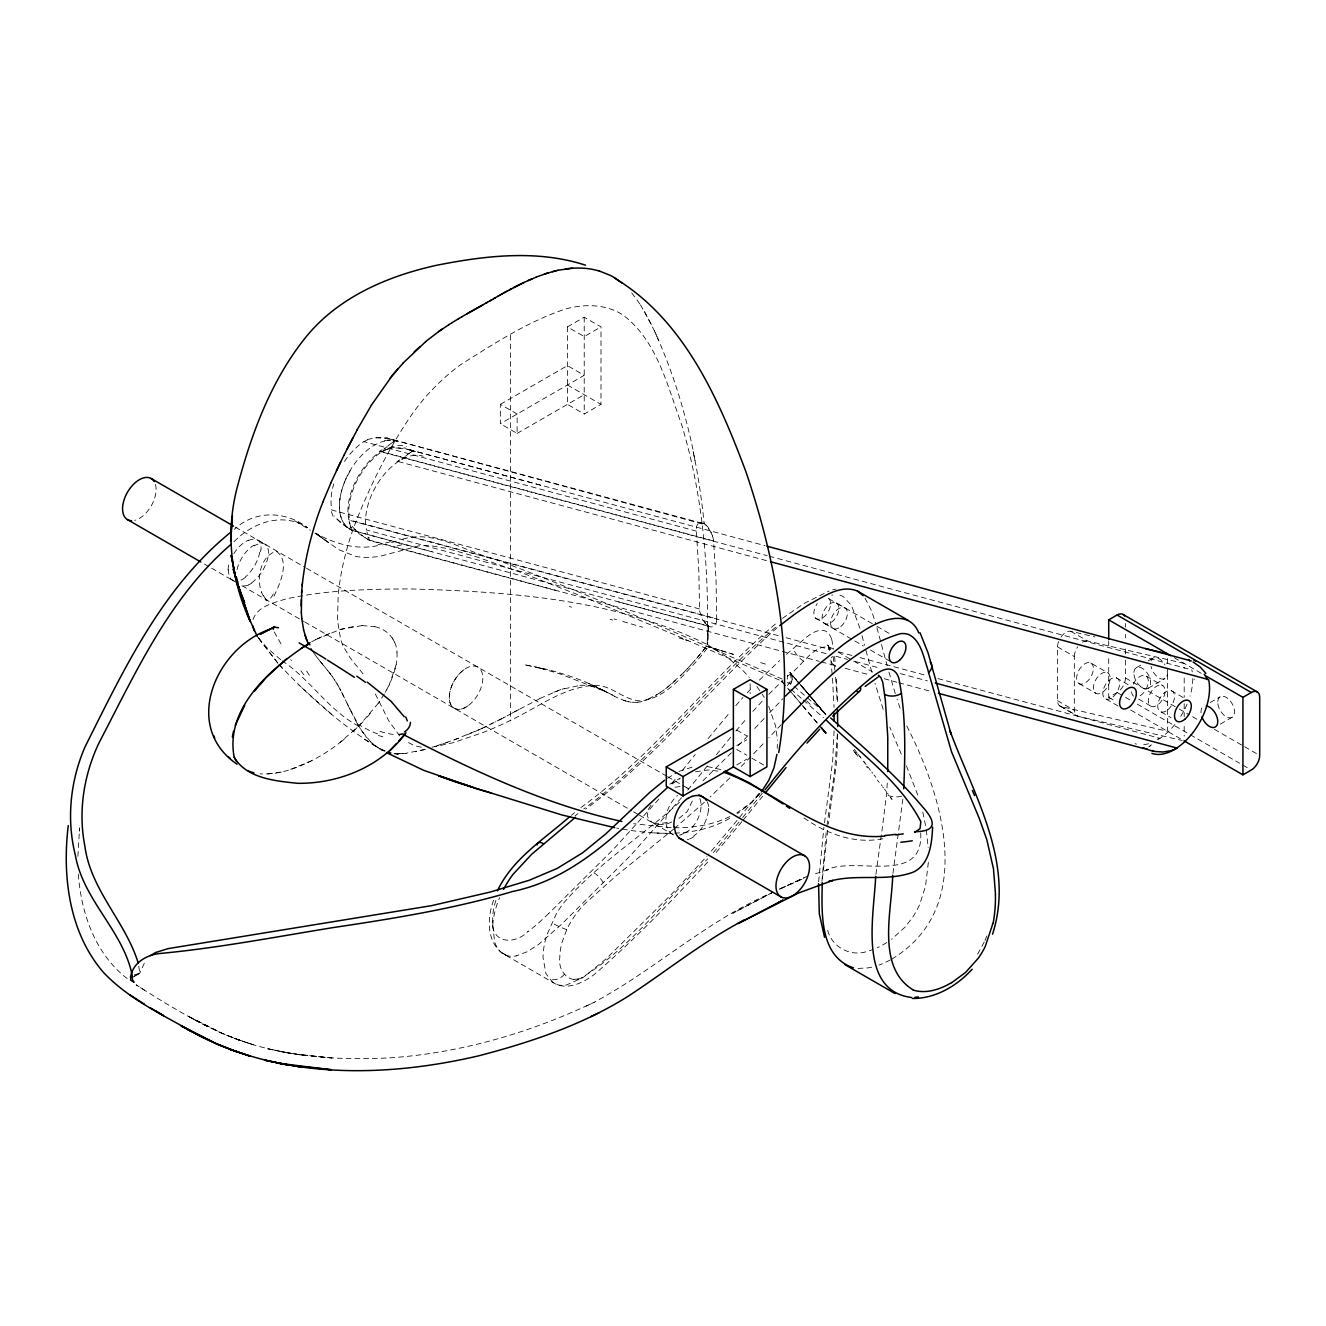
<?xml version="1.0" encoding="UTF-8"?>
<svg xmlns="http://www.w3.org/2000/svg" width="1326" height="1326" viewBox="0 0 1326 1326"><rect width="100%" height="100%" fill="white"/><g stroke="black" fill="none" stroke-linecap="round" stroke-linejoin="round"><path stroke-width="0.75" stroke-dasharray="5 3.75" d="M708.2 630.629L708.217 625.889L702.631 619.905L699.614 611.137L698.802 570.329L696.399 531.129A16.956 9.381 52.6 0 1 699.813 522.659M716.72 619.69L716.057 580.092L713.537 540.08M834.071 730.858L832.678 760.975L824.159 825.302M77.903 856.381L79.56 828.186M837.634 734.538L837.319 745.792A502.935 290.377 -60 0 1 836.159 765.55L828.402 824.092M708.183 627.065L708.134 632.983M492.791 925.25L494.615 941.858A55.294 31.923 -60 0 0 502.355 953.261L552.693 982.317C566.103 991.251 583.307 982.997 594.512 974.245C635.27 939.173 672.58 900.039 709.095 860.591M708.101 634.159L708.018 632.916M707.951 635.27L707.802 642.397M707.985 634.093L707.885 640.044M821.921 881.276L826.43 829.529M837.369 733.941L834.634 770.82L826.662 827.755M690.813 664.89L697.824 657.05A206.06 118.975 -60 0 0 707.703 644.768L707.703 642.348M777.202 748.328L777.367 744.334M928.366 862.381L925.498 886.265L919.796 904.15A48.2 27.829 -60 0 1 912.868 916.946L904.995 927.172L891.586 939.305M818.639 881.79L823.894 827.341M920.708 832.844C923.542 886.348 854.574 855.519 826.148 870.121L830.457 869.011L812.921 874.514M787.312 679.177L787.362 675.166M822.435 878.724L828.137 825.982M79.345 831.17L79.61 827.888M887.26 783.02A502.935 290.377 -60 0 1 886.497 794.606L881.906 831.07M902.857 799.031L892.928 873.536M260.592 551.782L260.824 549.842M792.103 679.376L791.804 681.183M875.922 874.398L881.376 834.684M692.321 801.02L687.233 811.562L678.183 819.087M396.259 664.425L389.198 684.862M395.446 668.205L391.187 680.487M495.858 900.437L494.896 903.652A49.377 28.509 -60 0 0 492.708 919.001C489.808 943.548 514.587 945.521 527.881 931.482M253.051 619.524C257.493 606.313 273.488 602.849 285.272 599.153C325.981 589.888 368.048 589.175 409.618 588.91C510.543 591.744 615.761 599.054 707.603 644.701A206.06 118.942 -60 0 1 697.708 657L694.277 660.978M493.62 900.205C487.239 917.377 486.277 941.095 502.355 953.261A44.338 25.592 -60 0 0 516.311 955.864M137.49 974.875L139.794 973.102L145.114 961.416M984.986 940.548L988.119 932.742M679.442 802.28C641.486 836.789 596.7 864.22 563.268 903.47A64.526 37.261 -60 0 0 556.124 914.36L546.958 934.681A61.029 35.238 -60 0 0 543.03 957.77L545.997 973.665L552.693 982.317A44.338 25.592 -60 0 0 566.633 984.92L583.158 977.494L606.33 958.665L670.508 895.282L706.973 856.198M674.172 828.684L615.977 876.022L584.086 904.498A64.858 37.443 -60 0 0 574.97 915.52L571.025 921.57A47.769 27.581 -60 0 0 566.782 929.592L562.009 942.388A49.377 28.509 -60 0 0 559.804 957.737C557.666 969.571 568.489 984.207 581.037 978.107C630.579 947.957 666.249 898.713 707.752 858.883M345.423 479.697L349.965 470.78A49.791 28.89 -60.1 0 1 384.474 441.094M984.223 942.073L977.113 954.969M389.247 684.912L385.153 692.421L386.943 689.404M350.081 470.846L345.522 479.763A49.907 28.84 -60 0 0 349.186 528.626L352.252 530.35L432.127 551.749M384.341 693.979L378.208 703.244M650.967 805.33C639.596 819.932 657.298 829.479 671.685 821.987M273.952 596.17C279.985 583.672 290.493 561.031 276.305 551.268C258.305 556.406 254.41 586.241 265.764 599.451M393.706 441.26L393.424 441.657A14.918 3.895 13.6 0 1 393.374 442.105M378.275 703.294L358.716 726.134L338.263 743.936A182.69 105.467 -60 0 1 311.56 760.759C295.698 768.732 278.145 775.014 260.128 773.82M682.31 770.522L695.222 754.511M707.371 765.848L686.769 791.34M758.986 793.313L739.676 817.23M762.334 793.263L740.356 820.429M716.405 754.709L730.659 737.306M671.95 783.285L677.138 776.92M737.107 820.396L708.299 854.69M708.167 738.549L729.118 713.355M741.864 821.706L714.382 854.557M743.157 820.114L762.665 796.246M681.597 797.672L631.093 854.938L561.611 924.255L538.621 944.394L527.135 951.786L516.311 955.864M739.046 822.037L712.99 852.983M658.889 799.081L613.988 848.723L548.666 913.597M735.897 731.04L746.455 718.659M759.102 794.572L751.792 802.263L737.471 813.667M367.153 717.184L371.065 712.576M735.764 705.664L742.991 697.459M752.853 711.366L764.489 698.736M687.299 668.685L690.912 664.956M759.997 793.379L751.792 802.263L736.726 812.971M747.317 692.736L752.77 686.918M769.644 712.708L782.87 698.752M781.229 724.659L768.831 737.786M764.19 718.493L753.301 730.013M753.632 753.748L764.704 742.162M747.847 735.731L736.908 747.118M687.398 668.752L680.221 675.912M750.847 756.599L739.709 768.003M363.075 721.742L353.048 731.554M768.765 694.31L782.821 680.453M731.405 752.737L700.808 782.87M759.4 680.105L779.622 660.597M683.868 672.431L665.702 688.84L655.375 695.785M729.913 777.848L710.123 796.976M787.196 676.31C802.015 667.774 817.214 635.784 836.358 651.083M704.404 802.263L675.614 827.474M786.451 654.364L805.777 637.74A65.189 37.642 -60 0 1 808.529 635.718C814.214 631.242 824.44 626.684 829.38 634.607A39.018 22.525 -60 0 1 831.75 639.497M675.614 680.437L665.602 688.774M777.053 627.811C711.101 685.94 657.149 756.997 585.644 809.109M234.072 541.638C252.752 522.245 283.482 511.687 307.549 527.715C286.035 510.825 254.609 509.88 234.337 529.422M1149.642 746.256L1151.432 744.798M787.429 685.641L791.407 680.089L790.213 672.746L799.445 683.619M1150.338 745.676L1148.681 746.986M387.838 446.05L389.579 444.641M389.91 444.376L393.076 442.022M405.491 456.243L407.347 454.752M407.447 454.669L410.728 452.216M571.357 815.308L574.572 812.705M580.987 807.501C654.464 754.212 708.532 679.923 777.765 622.027M775.594 627.264C708.034 683.934 655.508 756.698 583.788 808.893M387.109 446.647L385.22 448.138M575.036 815.921L577.954 813.567M404.629 456.94L402.872 458.315M344.263 739.228L338.213 743.919M384.822 448.437L383.811 449.199M402.474 458.63L401.596 459.293M782.423 618.364L804.418 603.247L829.065 591.031M667.409 778.329L677.172 772.395M245.277 577.523L243.619 578.65A23.752 13.045 -60.6 0 1 240.304 580.324M672.083 783.981L679.376 779.091M660.597 692.57L645.248 700.609M694.012 836.607L692.238 837.667A23.752 14.42 -59.6 0 1 688.708 839.209M133.793 976.649L136.197 975.223M886.895 942.504L882.188 945.289A88.51 51.101 -60 0 1 877.315 947.725M891.752 959.129C976.748 907.929 943.184 796.893 906.702 725.852M133.959 976.5L139.794 973.102L138.285 963.306M567.445 326.876L584.219 317.196L600.993 326.876L600.993 404.364L584.219 414.043L567.445 404.364L567.445 326.876L584.219 336.572L600.993 326.876M500.35 404.364L567.445 365.628L584.219 375.308L500.35 423.74L500.35 404.364L517.123 414.043L517.123 433.42L500.35 423.74M517.123 433.42L584.219 394.684M669.812 784.213L680.404 778.097M736.726 745.577L746.803 739.759M736.726 764.953L746.803 759.135M1136.332 667.707L1141.371 664.79M1148.084 660.928L1153.106 658.011M1108.718 658.608L1108.718 697.343L1117.105 692.504A11.868 6.845 -60 0 0 1125.492 677.984L1125.492 659.818M1148.2 688.244L1164.974 678.564M1210.157 702.565L1220.218 696.763M1220.334 724.079L1232.086 717.3M311.709 641.784L315.671 639.679M729.631 818.391C695.47 838.082 653.967 834.899 616.64 828.087M512.201 713.073L540.096 698.454M519.162 709.393L505.438 716.703M729.897 816.584C712.36 825.12 692.437 828.17 673.044 827.689M144.617 990.29L136.114 984.82C163.695 1002.423 191.706 1019.644 221.591 1033.12C274.532 1056.54 333.671 1060.8 390.822 1057.8C461.349 1052.844 530.45 1032.589 594.131 1002.307C655.74 969.207 707.504 920.045 772.494 892.514L732.797 913.266L771.483 893.094M315.621 639.646L339.953 629.519L362.064 625.59M503.333 717.797L505.504 716.736M503.399 717.847L494.88 722.123M501.543 718.808L481.239 728.753M490.918 724.079L493.023 723.051M890.326 959.958L884.641 962.759A103.561 59.786 -60 0 1 879.005 965.03M486.609 726.283L484.073 727.51M311.544 760.743L288.919 770.058M317.279 638.784L332.312 632.137M586.109 1006.102L594.131 1002.307M540.014 698.404L560.484 689.653L580.059 685.36M779.903 889.066L803.97 877.845M482.763 728.123L453.492 740.14M807.683 876.121L778.577 889.448L802.081 879.237M479.714 729.532L463.901 736.179M650.37 698.587L640.359 701.935L634.126 702.432M678.978 771.384L693.332 766.76M367.451 439.751L368.86 439.221A34.244 29.321 50.9 0 1 369.457 439.039L377.23 437.679L385.783 438.127M385.203 449.995L386.612 449.481A34.244 29.321 50.9 0 1 387.225 449.299M553.87 692.222L564.578 688.393M458.763 738.25L434.713 746.521M402.806 539.152C434.53 529.488 465.343 551.815 495.377 559.29C592.357 595.788 687.216 637.607 782.158 679.045M443.199 743.803L448.37 742.03M134.257 974.975L139.794 973.102M434.779 746.555L438.011 745.527M387.225 449.282L395.247 447.923L404.297 448.503M396.391 541.174L390.01 542.947M425.049 749.405L405.955 753.284M425.099 749.439L415.469 751.759M339.953 629.519L354.954 626.187M675.067 787.23L680.818 786.451M695.553 771.798L707.935 769.958L720.101 771.334M832.662 589.805L836.01 589.075M699.995 522.941L700.377 522.875A9.514 5.205 55.3 0 1 704.073 523.787L704.04 523.405M384.358 441.028C386.28 438.492 403.651 442.669 394.352 441.044M281.344 772.063L266.824 774.003M831.7 595.192L832.695 595.026M377.661 545.666C355.998 550.356 333.953 543.411 315.024 533.035M389.861 448.586C391.037 444.425 426.326 453.824 412.005 451.238M432.027 747.201L452.614 742.858L482.73 732.598A403.8 233.144 -60 0 0 509.93 720.615C538.207 707.52 564.379 686.106 596.601 685.277C612.397 686.172 623.949 699.863 639.696 700.857C664.028 699.366 680.818 677.818 696.432 661.459A187.099 108.019 -60 0 0 707.056 648.381C709.476 573.163 703.443 496.952 681.647 424.651C667.492 386.065 657.248 340.434 622.491 314.66A163.015 94.113 -60 0 0 613.408 310.069L610.623 309.041A175.778 101.489 -60 0 0 572.815 307.3A168.269 97.146 -60 0 0 565.854 308.908C528.212 321.323 494.465 343.351 461.15 364.352A160.164 92.472 -60 0 0 423.508 399.375L420.889 402.64A139.992 80.82 -60 0 0 413.165 412.601C388.651 447.79 369.473 486.625 354.042 526.571A207.768 119.953 -60 0 0 338.147 596.02L337.533 620.701L340.6 639.132A101.737 58.742 -60 0 0 343.6 647.055L350.594 658.425L363.821 674.835M882.834 838.745C854.176 844.397 825.7 833.59 802.661 816.982M402.822 753.566L406.021 753.334M573.644 979.35L582.015 978.671M387.656 440.414L390.872 440.215M375.755 437.779L383.778 437.862L394.386 440.099L704.073 523.77M402.889 753.599L396.689 753.632M579.959 685.31L583.738 685.26A97.925 56.537 -60 0 1 594.429 686.835L601.391 689.487M637.292 702.415L631.159 702.2M858.005 968.444L868.099 967.881A103.561 59.786 -60 0 0 873.486 966.737M399.789 753.715L393.772 753.433M671.105 827.639L633.629 823.728M362.015 625.557L374.91 626.734M654.033 832.894L666.713 833.341M421.27 747.201L413.961 745.527L405.391 740.919M628.292 701.686L631.259 702.25M707.537 766.527L721.593 769.776M807.865 693.365L790.147 672.713M394.154 753.698L398.198 754.593L394.502 753.549M391.916 439.519L393.358 439.851M411.126 450.094L409.684 449.779M388.037 438.541L391.535 439.42M405.789 448.801L408.856 449.564M1060.982 637.044A11.868 6.845 -60 0 1 1070.745 631.292L1094.928 636.911M1070.745 631.292L1087.535 640.988L1184.201 663.448L1184.201 668.287M1058.579 641.585A11.868 6.845 -60 0 0 1057.551 646.856L1057.551 700.675A11.868 6.845 -60 0 0 1061.115 706.543L1167.427 731.256L1167.427 668.287M1061.115 706.543L1077.889 716.222L1182.195 740.472M409.088 449.63L765.069 545.666M393.706 439.934L705.681 524.864A10.475 5.685 55.5 0 1 708.233 527.466L712.626 536.002M628.391 701.752L622.839 700.062M352.302 526.372A37.095 27.316 2 0 0 352.766 527.068L359.727 534.229L369.755 540.56L559.141 591.363M382.916 736.825L378.341 735.449M344.478 461.448A50.023 28.874 -60 0 1 363.805 441.624L696.399 531.129M713.637 540.975L380.695 451.404A50.023 28.874 -60 0 0 348.821 519.809L716.736 618.794M778.213 635.602L349.716 520.322A50.023 28.874 -60 0 1 381.573 451.884L767.224 555.66M769.179 556.191L1191.842 669.895A50.023 28.874 -60 0 1 1192.24 671.934M398.347 461.581L766.478 560.633M699.482 608.949L331.948 510.062A50.023 28.874 -60 0 1 333.787 483.841M786.003 637.707L830.805 649.757M838.596 651.845L852.237 655.525M860.027 657.613L926.244 675.431M937.93 678.58L1159.985 738.317M826.164 653.668L366.49 530.002A50.023 28.874 -60 0 1 382.137 477.045A50.023 28.874 -60 0 1 423.193 456.227M835.894 656.287L847.579 659.436M855.369 661.541L878.74 667.823M900.172 673.591L927.438 680.918M716.802 619.739A18.249 10.393 60.7 0 1 716.139 623.087L712.195 626.866A10.26 5.901 57.9 0 1 709.791 626.601A9.381 5.354 57.3 0 1 708.316 625.938L352.268 530.417M369.921 540.61L369.241 540.063L819.302 661.359M821.291 661.889L837.767 666.216M845.126 668.304L868.944 674.719M884.21 678.713L896.757 682.194M898.746 682.741L932.493 691.824M409.303 449.68L543.793 486.128M618.546 601.905L709.791 626.618L708.316 625.955M787.163 682.575L790.876 683.603M385.236 750.98L378.009 747.831M614.087 618.977L616.557 619.69M622.756 621.48L642.563 627.215M679.011 637.955L684.912 639.712M685.21 639.812L688.111 640.673M719.836 650.221L708.233 646.723L733.046 654.232M733.775 654.447L709.858 647.237M569.302 606.512L571.605 607.192M760.627 662.619L766.958 664.541M374.844 626.701C386.993 629.005 396.557 639.712 397.004 652.143M610.076 619.259L612.678 620.104M625.623 701.023L617.75 697.874M384.805 751.162L381.54 749.952L384.822 751.743M785.572 685.691L781.578 681.017L670.21 632.933L584.915 597.479L521.93 572.832L477.575 557.185L448.089 548.682L429.74 545.533L418.834 545.881L379.054 556.572L367.12 557.6L356.346 556.638L338.627 549.66L316.665 533.93L328.235 542.533M383.877 750.947C344.412 728.455 310.135 697.493 279.09 664.575M604.689 691.061C579.545 677.868 552.163 669.464 524.218 664.707L544.058 669.199L538.306 667.459L560.749 674.188L605.733 691.675L588.462 683.304L612.214 694.907L604.689 691.061L611.385 694.592M601.291 689.437L604.772 691.111M614.535 696.266L617.85 697.924M686.553 787.644L688.559 788.887M349.799 528.975L351.672 529.969L350.047 525.428M611.303 694.542L614.634 696.316M367.053 538.953L369.225 540.096L367.7 535.605M294.77 520.82L310.417 530.301M707.703 644.768L727.311 657.315L742.427 669.962L749.273 677.42M1174.14 657.63L1201.339 673.343M1146.228 676.111L1163.001 685.807A11.868 6.845 -60 0 1 1158.394 704.371A11.868 6.845 -60 0 1 1148.764 697.36A11.868 6.845 -60 0 1 1163.001 685.807M1171.206 690.631L1186.306 699.349M1125.492 677.984L1175.814 707.04M1179.179 708.962L1189.24 714.78M1192.588 716.72L1197.627 719.62M1214.401 729.317L1242.926 745.776M1244.6 746.737L1256.352 753.516M1090.95 663.083A11.868 6.845 -60 0 1 1087.187 681.448A11.868 6.845 -60 0 1 1076.911 675.531A11.868 6.845 -60 0 1 1090.95 663.083L1107.724 672.763A11.868 6.845 -60 0 1 1103.961 691.144A11.868 6.845 -60 0 1 1093.701 685.21A11.868 6.845 -60 0 1 1107.724 672.763M1116.277 677.835L1131.376 686.553M1057.551 646.856L1074.325 656.536L1074.325 710.355A11.868 6.845 -60 0 0 1077.889 716.222M1138.686 699.1L1150.438 705.88M1161.046 711.913L1171.107 717.731M1117.105 692.504L1122.144 695.404M1125.492 697.343L1130.531 700.261M1137.227 704.123L1239.561 763.212M1242.926 765.152L1247.965 768.052M1108.718 697.343L1116.061 701.587M1130.73 710.056L1184.201 740.936M567.445 384.988L600.993 404.364M1106.116 699.1L1119.542 706.857M1079.082 683.619L1095.856 693.316M1057.551 700.675L1074.325 710.355M1059.64 705.863L1076.43 715.559M836.375 602.949A11.868 6.845 -60 0 1 832.629 621.314A11.868 6.845 -60 0 1 822.352 615.397A11.868 6.845 -60 0 1 836.375 602.949L875.226 625.375M877 626.402L889.365 633.53M828.999 598.838L845.773 608.535M815.457 618.098L832.231 627.778M824.523 623.485L863.375 645.928M870.436 650.005L889.862 661.21M838.098 652.077L851.972 660.099M853.712 661.094L872.806 672.116M736.726 730.079L746.803 735.897M736.726 749.455L746.803 755.256M751.825 758.174L763.577 764.953M235.332 527.102L305.146 567.412M306.422 568.174L666.779 776.191M667.575 776.655L687.249 788.009M204.453 564.064L209.823 567.163M211.613 568.191L231.304 579.561M242.045 585.76L303.836 621.43M304.698 621.944L631.806 810.783M633.596 811.827L638.983 814.926M639.463 815.208L673.475 834.85M347.445 527.682L340.401 522.676L335.08 516.792A37.095 27.316 2 0 1 334.533 516.112L334.517 515.93M365.214 537.942L354.589 529.306M257.89 540.196L265.962 544.887M231.238 579.379L237.652 583.092M349.169 528.66L352.103 530.367M363.556 733.444L358.716 726.134C328.152 710.288 310.367 679.144 282.09 660.845M364.385 739.162L379.882 748.975M315.14 533.284L325.251 540.212L316.815 533.698M376.186 746.588L378.059 747.864M379.932 749.008L370.75 741.947M708.217 625.889L704.52 622.64M374.429 745.245L376.252 746.621M127.23 978.588C94.925 953.808 80.654 912.073 78.267 872.641M266.277 599.75L261.172 592.241M280.731 659.735L267.09 647.9L258.238 637.64M372.739 743.82L374.496 745.278M793.976 686.238L826.86 714.615M331.566 714.283L298.831 685.061M790.876 689.155L801.733 698.669M803.291 700.029L823.446 717.697M806.672 700.791L812.291 706.509M789.981 672.696L801.965 686.47M370.799 741.98L361.849 731.04M399.756 735.963L388.783 720.913L373.816 690.896M336.821 519.046L349.07 528.593A49.907 28.84 -60 0 1 345.522 479.73M277.764 663.017L258.288 637.823M279.04 664.475L284.162 670.376M277.83 663.133L258.321 637.856M808.098 693.597L801.766 686.255L808.661 694.277M809.059 694.741L812.705 698.984M802.959 687.63L807.053 692.404M808.843 694.459L825.916 714.664L809.291 694.99M789.832 672.58L807.02 692.752M808.346 694.31L825.534 714.482M790.893 691.94L786.898 687.249L801.169 704.056M792.219 693.498L801.534 704.438M802.86 705.996L818.822 724.742M800.755 685.161L809.937 695.984M811.247 697.526L825.684 714.515M781.578 681.017L785.489 685.625M802.479 705.598L816.833 722.488M812.374 698.587L825.236 713.852M824.772 713.305L823.396 711.648M866.359 766.561L867.419 767.82M320.594 661.906L327.456 670.227M324.058 666.083L325.765 668.155M322.367 664.028L318.886 659.784M365.263 735.715L367.037 737.919M327.505 670.243L330.721 674.354M830.59 648.547L826.943 644.718L829.231 648.862L828.186 645.497L829.446 650.585M877.381 780.086L879.221 782.423M854.226 749.356L860.557 757.411M631.706 292.913L640.574 304.914M858.121 754.295L866.093 764.538M318.936 659.801L315.555 655.442M329.163 672.315L334.749 679.989M863.906 761.721L864.933 763.03M882.668 786.848L883.481 787.893M867.469 766.345L870.552 770.373M871.812 772.03L872.757 773.273M874 774.914L875.823 777.351M881.309 784.743L882.155 785.887M884.558 789.152L886.05 791.208M890.359 797.092L892.05 799.396L888.901 795.086M887.475 793.13L888.271 794.224M313.964 653.204L315.588 655.458M257.161 636.215L259.15 639.016M332.262 676.442L337.45 684.365M756.881 686.487L761.141 692.686M762.201 694.244L764.34 697.343M865 598.109L871.613 610.955L875.873 623.933M310.964 648.596L313.997 653.221M310.997 648.613L312.455 650.95M335.594 681.382L340.799 690.448M360.307 728.654L346.931 703.095M640.475 304.864L651.746 325.152M281.029 643.872L274.068 631.723M358.716 726.134L357.191 723.482M711.399 532.704L705.681 524.864A9.232 5.072 55.8 0 0 704.189 523.836L703.973 522.775M357.059 723.217L349.766 709.062M338.229 685.807L345.506 699.929M644.436 311.361L654.398 330.804M392.264 637.939L394.618 642.265M341.528 691.94L347.031 703.161M768.682 706.294L775.66 726.068L777.517 740.356M349.849 709.112L346.169 701.487M654.298 330.738L655.259 332.71M655.177 332.644L656.121 334.616M901.299 754.146L889.746 727.112M656.022 334.566L656.967 336.539M656.867 336.489L658.641 340.401A1007.826 582.097 -60 0 1 693.365 451.37M657.713 338.412L658.558 340.351M827.656 930.322C832.148 947.56 851.11 957.273 867.751 951.206A88.51 51.101 -60 0 0 872.491 949.698M906.42 765.881L917.923 795.368M900.089 708.2L897.039 699.15M883.182 709.344L875.027 683.404M895.282 693.647L888.702 671.271M831.75 639.497L833.507 648.315M859.961 628.292L851.441 605.402L843.402 596.683A42.614 24.597 -60 0 0 837.502 594.86M876.917 627.679L887.144 665.602M871.795 672.05L865.58 649.094M861.983 635.684L864.552 645.265M922.813 812.125L926.029 828.004M693.117 451.387L693.763 454.072M693.399 452.696L694.542 458M693.929 455.315L694.178 456.625M694.443 457.934L695.056 460.636M694.957 460.57L695.305 461.945A974.03 562.572 -60 0 1 704.073 522.875M833.209 656.652L835.032 671.288M926.36 830.043L928.15 847.579M834.568 656.552L835.546 666.696M830.921 660.133L832.33 676.31M832.513 678.315L834.037 707.338M835.579 677.304L837.203 701.636M836.507 679.045L837.601 704.255M708.581 808.363L708.648 810.468M1184.201 677.984L1184.201 697.343M1184.201 703.808L1184.201 716.72M1184.201 726.399L1184.201 736.096M1167.427 658.608L1167.427 666.68M1125.492 623.502L1125.492 627.132M1125.492 634.392L1125.492 638.021M1125.492 648.928L1125.492 656.188M1108.718 640.856L1108.718 648.928M750.151 683.719L750.151 693.747M584.219 317.196L584.219 414.043M510.51 335.196L510.51 720.913M155.457 484.421A23.719 13.691 -60 0 1 151.197 505.919A23.719 13.691 -60 0 1 134.722 520.356M790.909 683.619A18.166 17.337 -27.1 0 1 790.545 684.398L790.511 684.382A11.685 8.188 -49.9 0 0 791.009 682.824M401.877 544.688A337.931 185.076 -67 0 1 395.43 546.378M390.391 541.754A322.748 158.706 -58.3 0 1 378.026 544.638M791.721 681.183A10.906 8.171 -47.6 0 1 791.158 682.84M792.202 679.36A12.183 9.332 -46.2 0 0 791.208 674.321L791.025 674.006A9.216 6.978 -49.2 0 0 790.296 673.011M248.41 540.577A23.851 11.801 -55.9 0 1 260.99 549.743M259.747 552.229A23.636 11.238 -60 0 1 245.277 577.075M233.973 581.003A23.785 12.796 -59.3 0 1 228.553 569.616M228.006 569.948A23.702 12.498 -56.3 0 1 229.083 563.931M233.824 553.655A23.702 12.498 -56.3 0 1 244.465 542.317L246.155 541.373A23.636 11.835 -56.5 0 1 248.492 540.113M707.106 801.633A23.851 15.647 -61.6 0 1 708.896 808.197M688.691 839.391A23.785 14.47 -65.2 0 1 687.183 839.772M708.316 810.6A23.636 14.487 -60 0 1 693.896 835.877M251.575 582.876A23.752 11.586 -59 0 0 268.233 555.644A23.752 11.586 -59 0 0 256.813 544.572A23.636 11.835 -56.5 0 0 254.111 545.947M251.542 583.274A23.752 13.011 -60.5 0 1 248.509 584.799M248.426 585.164A23.752 12.763 -59.2 0 1 240.172 584.584M237.056 569.567A23.752 12.763 -59.2 0 1 254.178 545.069M699.83 798.55A23.752 15.68 -61.1 0 1 684.332 833.391M681.05 834.8A23.752 15.365 -63.9 0 1 679.525 835.148M672.928 834.385A23.752 15.365 -63.9 0 1 666.066 817.197A23.752 15.365 -63.9 0 1 677.503 795.467M684.315 833.126A23.752 14.437 -59.7 0 1 681.067 834.518M351.688 527.649A30.465 10.227 19.7 0 1 350.064 526.82M333.157 516.262A29.885 21.713 4.2 0 1 331.218 510.079M363.904 441.757A26.155 21.514 32.6 0 1 365.611 440.812M365.993 440.53A29.818 25.012 40.6 0 1 367.517 439.867M386.081 437.58A14.918 6.116 22.6 0 1 387.706 437.862M291.372 660.597A63.482 0.829 59.6 0 1 290.808 659.619M309.389 675.282A63.797 2.801 56.5 0 1 305.494 669.298M303.886 674.768A69.35 17.669 49.7 0 1 299.328 668.735M396.955 652.077A45.482 26.255 -60 0 1 396.209 664.409M273.305 593.932A24.15 9.332 -85.3 0 1 265.681 600.197M349.517 522.543A29.885 2.718 72.1 0 1 349.169 521.781M349.865 523.588A37.095 1.807 82.7 0 1 349.749 523.041M393.789 441.326A6.763 1.624 31.4 0 1 394.634 441.276M384.921 448.271A34.244 3.746 -31.2 0 1 384.523 448.569M382.153 449.713A29.818 4.674 -28.5 0 1 380.993 450.525M380.744 450.558A26.155 5.453 -25.9 0 1 379.253 451.536M712.51 535.969A21.001 10.691 56.6 0 1 713.421 540.014M393.275 734.389A85.825 31.161 41 0 1 379.518 731.173M377.612 733.875A106.958 42.482 48.3 0 1 359.843 725.272M466.056 707.09A23.735 13.691 -60 0 1 449.282 697.393A23.735 13.691 -60 0 1 466.089 668.337M658.591 823.86A21.481 11.785 -20.4 0 1 651.563 822.17M667.31 822.435A26.354 15.266 -22.8 0 1 658.939 823.28M1133.249 684.199A11.868 6.845 -60 0 1 1143.774 675.332A11.868 6.845 -60 0 1 1147.951 684.415A11.868 6.845 -60 0 1 1138.852 696.382M1133.664 696.2A11.868 6.845 -60 0 1 1131.559 690.713M1074.325 656.536A11.868 6.845 -60 0 1 1077.756 646.723M1082.447 642.165A11.868 6.845 -60 0 1 1087.535 640.988M1201.024 712.758A11.868 6.845 60 0 1 1203.444 706.443M1167.294 671.288A11.868 6.845 60 0 1 1160.963 678.829A11.868 6.845 60 0 1 1150.985 666.298M1150.985 660.978A11.868 6.845 60 0 1 1164.974 664.873M593.965 872.823A11.868 4.956 49 0 1 604.407 885.867M901.564 796.164A11.868 6.182 4.4 0 1 886.497 794.606M566.799 929.592A11.868 1.326 25.4 0 1 551.715 922.763M834.419 665.304A11.868 7.591 -6.1 0 1 832.396 656.353M803.821 661.26A11.868 4.89 48.7 0 1 793.313 648.265M548.632 913.498A167.971 96.98 -60 0 1 527.914 931.697M564.428 974.179A11.868 9.431 -37.7 0 1 548.898 978.555M492.791 925.25A60.847 35.122 -60 0 1 499.587 897.735M369.457 537.908A30.465 10.227 19.7 0 1 367.832 537.08M350.909 526.521A29.885 21.713 4.2 0 1 348.97 520.339M367.169 532.737A29.885 2.718 72.1 0 1 366.821 531.975M367.517 533.765A37.095 1.807 82.7 0 1 367.401 533.234M381.573 451.901A49.957 28.84 -60 0 1 406.402 446.564M381.673 452.017A26.155 21.514 32.6 0 1 383.363 451.055M383.761 450.79A29.818 25.012 40.6 0 1 385.269 450.127M403.85 447.823A14.918 6.116 22.6 0 1 405.458 448.122M1194.245 679.625A29.885 1.177 81.7 0 1 1194.162 678.978M1192.77 678.564A50.023 28.874 -60 0 1 1190.002 696.117M1187.085 704.189A50.023 28.874 -60 0 1 1179.311 718.526M1174.869 724.526A50.023 28.874 -60 0 1 1158.36 739.361M1148.631 743.72A50.023 28.874 -60 0 1 1142.382 744.748M1136.515 744.101A50.023 28.874 -60 0 1 1135.122 743.671M1157.15 739.51A26.155 6.531 -24.1 0 1 1158.609 738.449M411.441 451.52A6.763 1.624 31.4 0 1 412.287 451.47M411.193 451.884A14.918 3.895 13.6 0 1 411.027 452.299M402.574 458.465A34.244 3.746 -31.2 0 1 402.176 458.763M399.806 459.907A29.818 4.674 -28.5 0 1 398.645 460.719M398.397 460.752A26.155 5.453 -25.9 0 1 396.905 461.73M828.468 598.391A11.868 6.845 -60 0 1 827.606 612.778A11.868 6.845 -60 0 1 815.623 618.247A11.868 6.845 -60 0 1 817.28 603.512M331.981 1057.966L295.665 1054.153L331.981 1057.966M303.024 1055.297L281.676 1051.767L303.024 1055.297M288.587 1053.026L267.769 1048.733L288.587 1053.026M247.448 1042.75L234.404 1038.308L253.979 1044.987L247.448 1042.75M240.338 1040.496L221.591 1033.12L187.181 1015.716L221.591 1033.12L240.338 1040.496M196.48 1020.722L192.071 1018.418L208.961 1027.236L196.48 1020.722M506.631 955.482L500.863 952.167L506.631 955.482M319.616 535.787L314.991 533.035L319.616 535.787M857.889 756.317L852.933 749.803L857.889 756.317M468.824 705.2A23.735 13.691 -60 0 0 479.017 667.906A23.735 13.691 -60 0 0 450.343 689.984A23.735 13.691 -60 0 0 468.824 705.2M1133.979 674.719A11.868 6.845 60 0 0 1147.554 688.542A11.868 6.845 60 0 0 1145.266 670.658A11.868 6.845 60 0 0 1133.979 674.719M1217.865 703.774A11.868 6.845 60 0 0 1231.44 717.598A11.868 6.845 60 0 0 1229.152 699.714A11.868 6.845 60 0 0 1217.865 703.774M1112.978 696.912A11.868 6.845 -60 0 0 1117.404 678.365A11.868 6.845 -60 0 0 1103.215 690.117A11.868 6.845 -60 0 0 1112.978 696.912M1167.908 709.708A11.868 6.845 -60 0 0 1172.333 691.178A11.868 6.845 -60 0 0 1158.145 702.929A11.868 6.845 -60 0 0 1167.908 709.708M840.734 626.634A11.868 6.845 -60 0 0 845.242 608.087A11.868 6.845 -60 0 0 831.021 619.756A11.868 6.845 -60 0 0 840.734 626.634"/><path stroke-width="1.5" d="M834.087 721.029L834.12 713.189M301.715 590.518L301.35 612.363M301.184 606.048L301.267 599.567M887.757 771.616L887.757 736.858L885.354 700.343L882.784 682.376L880.912 677.603L878.376 675.232M822.286 882.536C821.672 911.923 819.153 956.394 853.414 967.831M818.556 883.729L819.302 913.697L824.557 937.283M903.719 788.804C905.277 752.041 906.023 714.482 898.846 678.249A40.277 23.255 -60 0 0 896.475 673.359C888.917 663.116 876.237 673.608 869.326 679.343C830.109 711.813 796.346 750.151 764.92 790.047M932.609 827.175C931.83 843.253 929.94 863.674 913.763 871.961C886.646 882.304 856.579 873.237 828.916 881.425L832.678 880.464L798.119 893.194L738.101 923.526L783.102 900.105L777.434 902.956M301.599 592.987L302.278 584.352M130.628 980.013L130.661 977.61M68.272 825.534C62.107 876.304 69.085 932.874 103.743 972.72C129.998 1000.334 165.866 1016.263 198.37 1035.241C284.212 1079.397 386.546 1077.375 478.504 1055.861C530.085 1042.435 581.501 1025.28 626.999 996.986C666.315 971.411 702.797 941.593 744.566 919.83M308.925 643.425C271.648 667.591 224.542 707.935 234.221 757.295C246.653 778.495 275.609 781.014 297.77 783.318C338.263 783.749 379.982 767.008 404.911 734.289M302.212 585.611L302.411 583.109M875.674 876.353C874.282 913.631 857.309 990.837 911.608 997.5M892.713 875.293C891.868 910.73 875.906 967.4 913.249 989.958M778.743 752.538C794.639 658.376 776.108 561.213 745.908 471.691C718.559 398.828 684.083 319.798 614.551 278.079M232.348 736.941L233.492 731.306M992.975 923.227L985.268 946.433A47.206 27.249 -60 0 1 981.754 952.88A50.073 28.907 -60 0 1 978.107 958.416L965.56 972.455L951.654 982.699M776.953 754.312L774.019 767.704L768.798 780.301L761.373 791.904M992.528 934.2C1015.467 863.375 973.599 794.804 949.963 730.742L951.024 734.057L928.067 652.939L920.062 632.8M322.798 502.339L320.328 508.703A221.591 127.992 -60 0 0 312.604 532.422L310.251 541.041A231.868 133.909 -60 0 0 302.461 583.142M235.282 725.272L244.746 705.299M322.748 502.322L330.738 483.277M132.484 977.444L132.318 977.842A4.641 3.564 30.3 0 0 132.318 978.522A6.729 5.42 10.9 0 0 133.594 981.588L134.042 982.218M330.688 483.244L340.583 462.161M336.456 470.631L343.865 455.498M343.815 455.464L357.142 429.939M347.163 448.834L352.666 438.309M497.416 890.873C512.433 858.701 544.041 839.308 569.749 816.601M503.548 889.381L505.803 885.304A64.526 37.261 -60 0 1 512.947 874.414L531.776 854.176L575.467 817.297M357.075 429.906L371.429 405.192M405.988 732.847L398.861 740.919M371.379 405.159L391.833 376.186M278.526 627.778L273.952 627.065L273.239 629.402M389.877 378.54L391.137 376.932M391.767 376.136L397.717 369.142M254.41 691.194L266.327 677.337L286.897 658.541M765.268 793.047L786.069 767.588M392.413 375.357L403.104 363.125M389.993 750.599L396.408 743.555M806.987 743.09L819.667 729.283M782.605 723.2C816.932 688.658 852.054 648.049 900.238 633.712A44.139 25.476 -60 0 1 909.52 634.872C921.023 641.403 923.244 656.221 927.255 667.608A328.666 189.751 -60 0 1 928.581 672.497L951.521 751.726L979.201 818.241L986.793 839.573L993.472 868.779L995.528 894.636M403.054 363.092L425.729 341.611M972.14 969.256C956.875 985.898 935.493 998.727 912.354 998.461M785.456 696.051L816.733 665.95L843.701 644.254A258.404 149.192 -60 0 1 860.607 632.966C876.735 621.43 908.426 606.91 918.802 632.983M832.678 716.123L859.463 691.36M414.242 351.838L419.944 346.6M231.238 544.19C169.314 597.396 135.749 672.614 98.754 743.356C83.853 775.047 78.035 811.313 84.831 845.839C90.516 890.144 125.788 921.835 138.285 963.306M132.55 977.345C124.727 932.112 83.173 900.918 75.333 855.038C66.283 819.153 70.394 780.583 85.079 746.77C124.014 669.116 162.236 587.418 231.52 531.593M425.663 341.578L438.641 331.616M779.738 625.64L793.379 615.198A258.404 149.192 -60 0 1 810.269 603.91C824.275 596.352 841.165 584.037 857.657 591.181L907.995 620.236M865.198 686.371L879.039 676.393M664.508 780.285L649.939 792.202L605.849 833.839L582.578 852.833L557.102 868.464L529.19 880.282L490.139 892.067L431.53 905.658L168.071 948.62L155.672 952.482L150.451 955.648M667.691 787.379C621.38 829.115 576.677 878.21 512.731 891.47C454.006 908.807 393.474 918.587 333.025 927.603C275.609 936.935 218.392 947.957 160.429 953.444C147.136 954.471 132.633 962.825 130.644 976.964M438.575 331.583L448.768 324.771M438.773 331.45L442.271 329.08M914.89 832.297L920.045 828.601L920.824 821.623C899.326 780.318 859.198 752.455 826.562 720.416M448.702 324.737L452.017 322.715M301.267 648.182L308.958 644.121M451.951 322.682L458.531 318.754M687.962 798.534L689.719 797.456A23.636 15.315 -64.1 0 1 692.222 796.296M492.526 299.361L493.62 298.781M493.554 298.748L495.178 297.869M494.068 298.433L497.747 296.378M492.079 299.709L491.498 299.974A62.107 35.868 -60 0 1 490.172 300.737L486.095 302.991M458.465 318.721L461.78 316.848M308.875 643.392L310.069 642.779M461.713 316.815L482.913 304.864M733.377 766.892L733.377 689.404L750.151 679.708L766.925 689.404L766.925 766.892L750.151 776.572L733.377 766.892L683.056 795.948L666.265 786.252L666.265 766.876L733.377 728.14M733.377 689.404L750.151 699.084L766.925 689.404M666.265 766.876L683.056 776.572L733.377 747.516M1108.718 639.231L1108.718 619.855L1117.105 615.015A11.868 6.845 -60 0 1 1124.547 615.96M1206.229 676.161L1242.926 697.343L1251.313 692.504A11.868 6.845 -60 0 1 1259.7 697.343L1259.7 755.455A11.868 6.845 -60 0 1 1251.313 769.992L1242.926 774.832L1184.201 740.936M466.586 313.997L482.034 305.295M497.681 296.344L500.316 294.936M482.846 304.831L487.388 302.345M500.25 294.886L502.388 293.775M501.278 294.306L503.416 293.195M503.35 293.162L505.488 292.068M504.377 292.582L506.515 291.505M506.449 291.455L507.543 290.941M507.477 290.908L511.654 288.736M509.532 289.797L513.726 287.659A377.512 218.044 -60 0 1 524.002 282.521M269.344 629.469C215.574 648.265 181.645 726.681 237.105 764.224M273.471 627.38L260.211 634.209L274.631 626.933M590.766 1016.694L599.037 1012.766M532.223 278.808L523.936 282.488A377.512 218.011 -60 0 0 513.643 287.626M528.046 280.565L536.317 277.101M1173.112 749.903L1171.703 750.433A34.244 29.354 51.3 0 1 1171.107 750.632L1163.084 751.991L1154.034 751.411M536.234 277.068L548.45 272.775M544.34 274.034L557.666 270.338M552.461 271.615L556.439 270.62M557.832 270.239L572.633 268.217A195.585 112.959 -60 0 1 592.805 269.41L599.054 270.902M914.592 831.7C937.813 831.518 935.311 821.059 922.879 807.186C895.315 774.401 862.513 746.538 830.722 717.996M903.304 833.839L895.779 834.949M914.973 997.318L918.421 996.937M565.506 268.88L572.567 268.167M884.707 836.093C823.115 842.076 777.682 791.274 723.548 772.163M614.651 827.673L561.627 814.877L455.912 782.108L438.757 775.909L473.001 787.362L423.872 770.406L386.446 752.621M621.927 821.457C545.284 804.617 473.597 770.92 404.264 735.002M1145.117 748.477L1143.078 748.096L1152.526 751.096M388.087 752.372L390.888 753.019M1145.283 648.613L1167.427 653.768M766.992 546.179L1191.278 660.945M770.373 561.677L1208.616 679.592A50.023 28.874 -60 0 1 1192.969 732.549A50.023 28.874 -60 0 1 1151.913 753.367M935.228 683.023L1176.759 747.997M938.41 693.299L1143.542 748.494M585.495 265.183C537.245 249.454 485.333 255.62 436.536 265.299C388.269 275.941 339.804 296.527 307.4 335.246C272.161 378.109 252.189 431.348 238.017 484.404C225.254 530.002 230.243 578.335 250.117 621.115L238.63 586.54L250.117 621.115M473.515 787.843L491.399 793.097M248.492 771.102L253.995 772.859M598.971 270.852L610.689 275.543A181.413 104.787 -60 0 1 616.01 278.675L621.662 282.869M725.09 771.086L749.306 782.771L783.069 803.937M190.911 1031.18L186.336 1028.81L203.74 1037.877M1123.039 614.435L1257.247 691.923M1117.105 615.015L1251.313 692.504M1108.718 619.855L1170.792 655.707M151.197 478.52L233.542 526.074M699.001 794.788L804.617 855.767A23.719 13.691 -60 0 1 797.092 892.531A23.719 13.691 -60 0 1 776.555 880.663A23.719 13.691 -60 0 1 804.617 855.767M127.478 519.61L200.872 561.992M678.846 837.949L780.898 896.873M844.745 964.516L895.067 993.572M1193.118 661.972L1200.163 666.978L1205.483 672.862A37.095 27.183 2.8 0 1 1205.864 673.591M131.274 980.594L133.628 981.953M1188.925 659.635L1189.704 660.994M155.672 1010.992L163.529 1015.633L150.053 1007.661M309.936 644.718L309.057 644.187M129.65 994.749L144.219 1004.08M786.368 806.142L789.666 808.346M857.657 591.181L863.077 595.722M367.169 682.094L390.888 701.139L404.264 716.753M228.569 756.947L230.409 758.522M820.761 727.112L825.982 733.245L821.523 727.941M247.282 614.369L257.161 636.215M234.221 757.295L236.575 761.621M307.98 642.961L308.361 643.773L307.731 642.53M307.599 642.149L305.03 635.403M972.406 790.445L974.593 795.534M213.9 735.88L214.713 737.952M306.903 640.508L303.604 630.032M252.669 625.756L254.211 630.828M303.654 630.065L301.748 618.463M301.3 612.33L301.798 618.496M837.485 709.874L837.717 726.582M1242.926 697.343L1242.926 774.832M750.151 699.084L750.151 776.572M683.056 776.572L683.056 795.948M131.622 520.72A23.719 13.691 -60 0 1 127.478 492.228A23.719 13.691 -60 0 1 154.23 481.57M895.912 834.286A330.025 215.873 -61.4 0 1 884.84 835.513M912.288 840.767A316.516 196.977 -55.8 0 1 900.851 842.242M130.495 976.748A4.641 0.945 80.7 0 1 130.528 977.345M692.222 796.429A23.851 15.647 -61.6 0 1 706.344 800.34M673.973 827.192A23.702 15.332 -64 0 1 687.912 798.235M683.056 839.806A23.785 14.47 -65.2 0 1 674.569 826.844M237.984 582.164A23.752 12.763 -59.2 0 1 236.492 577.307M299.129 642.861A93.102 4.79 33 0 1 325.848 659.072M403.121 733.808A85.825 31.161 41 0 1 398.828 734.505M327.423 660.099A91.709 4.591 33 0 1 354.374 677.304M356.777 676.194A86.14 12.779 34.3 0 1 365.412 682.293M405.69 716.952A64.261 28.526 19.8 0 1 407.248 720.946M410.48 722.338A64.51 26.868 24.2 0 1 404.43 731.935M491.565 300.024A62.107 35.868 -60 0 1 490.239 300.77M1206.279 705.929A11.868 6.845 60 0 1 1217.069 717.3A11.868 6.845 60 0 1 1212.975 727.543A11.868 6.845 60 0 1 1201.92 716.869M537.063 845.06A11.868 4.956 49 0 1 543.643 843.767M901.465 693.266A11.868 7.591 -6.1 0 1 884.74 694.36M930.288 662.072A11.868 8.404 -15.1 0 1 928.581 672.497M860.425 687.017A11.868 4.89 48.7 0 1 857.093 691.526M995.378 894.735A129.716 74.886 -60 0 1 993.174 923.161M951.654 982.549A86.041 49.675 -60 0 1 913.183 990.074M1146.857 748.527A6.68 1.691 36.3 0 1 1146.393 748.908M1204.141 674.205A29.885 19.708 19.5 0 1 1207.273 679.625M1193.665 659.917A30.465 13.956 15.5 0 1 1195.654 661.144M1153.653 750.847A14.918 5.138 20.4 0 1 1152.261 750.533M1174.687 749.306A29.818 25.227 44.4 0 1 1173.178 750.019M1176.842 748.113A26.155 21.796 37.6 0 1 1175.168 749.14M231.254 531.096L230.641 541.273L232.381 516.328L231.254 531.096M331.052 1069.717L279.024 1063.286L301.3 1066.966L293.411 1065.739L331.052 1069.717M286.383 1064.629L264.67 1060.154L286.383 1064.629M243.487 1053.905L230.011 1049.314L250.415 1056.275L243.487 1053.905M236.293 1051.634L216.768 1043.943L181.331 1026.042L216.768 1043.943L236.293 1051.634M244.531 602.667L236.459 581.816L244.531 602.667M239.807 590.75L233.26 569.185L239.807 590.75M235.912 578.766L231.188 555.561L235.912 578.766M899.724 660.066A11.868 6.845 -60 0 0 903.487 641.685A11.868 6.845 -60 0 0 889.448 654.132A11.868 6.845 -60 0 0 899.724 660.066M1129.752 706.592A11.868 6.845 -60 0 0 1134.194 688.061A11.868 6.845 -60 0 0 1119.989 699.813A11.868 6.845 -60 0 0 1129.752 706.592M1184.682 719.405A11.868 6.845 -60 0 0 1189.107 700.857A11.868 6.845 -60 0 0 1174.919 712.609A11.868 6.845 -60 0 0 1184.682 719.405"/></g></svg>
